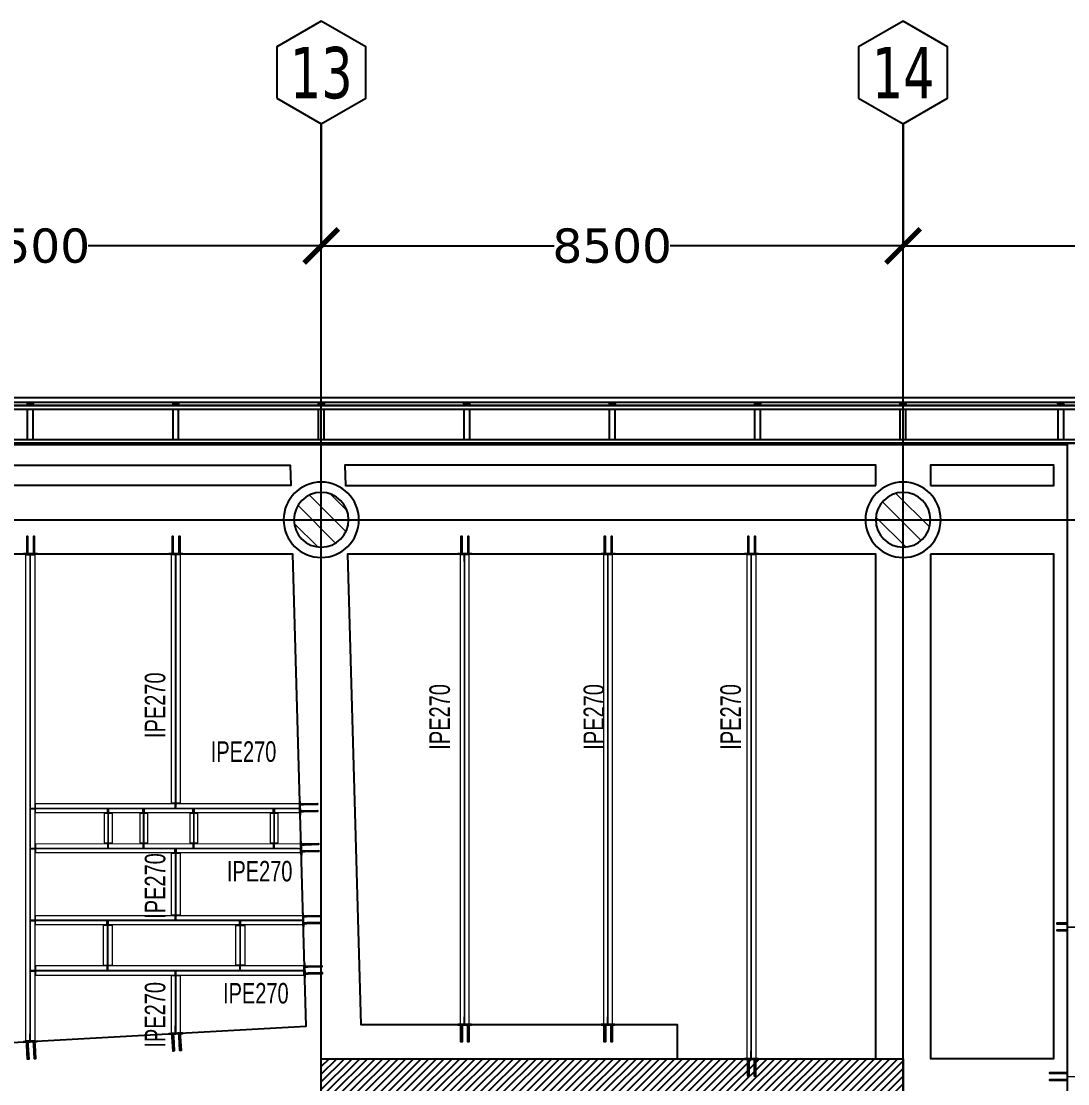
# Model space of a CAD drawing. Header units: millimetres. Extents: x -6598 to 74598, y -11659 to 33736.
# Drawn here: x 46617 to 61905, y 17264 to 32781 of the extents above; entities that cross this region are included whole.
import ezdxf
from ezdxf.enums import TextEntityAlignment as Align

# ---------------------------------------------------------------- set-up
doc = ezdxf.new("R2010")
doc.units = ezdxf.units.MM
for name, color, linetype, lineweight in [('0-2', 10, 'Continuous', 5), ('E_B_PLACA-1', 10, 'Continuous', 25), ('E_B_PLACA-2', 31, 'Continuous', 25), ('E_COLUMNAS', 1, 'Continuous', 18), ('E_COLUMNAS-4', 1, 'Continuous', 25), ('E_TEXTO', 3, 'Continuous', 9), ('E_VIGAS-1', 30, 'Continuous', 25), ('E_VIGAS-2', 10, 'Continuous', 25), ('HCB-VIGAS', 4, 'Continuous', 15), ('HCB_ALMA', 255, 'Continuous', 5)]:
    doc.layers.add(name, color=color, linetype=linetype, lineweight=lineweight)
for name, color, linetype in [('COTAS', 8, 'Continuous'), ('HCB-ACH_PANT', 253, 'Continuous'), ('HCB-EJES', 1, 'Continuous'), ('HCB-PLATINAS', 5, 'Continuous'), ('HCB-ROTULOS', 2, 'Continuous'), ('HCB_PANTALLAS', 6, 'Continuous')]:
    doc.layers.add(name, color=color, linetype=linetype)
doc.styles.add('Arial Narrow_1', font='', dxfattribs={"width": 0.85, "height": 0.3})
doc.styles.add('ROMANT', font='romant.shx', dxfattribs={"width": 0.8})
doc.styles.add('VERDANA', font='verdana.ttf')
doc.styles.get('Arial Narrow_1').set_extended_font_data('Arial Narrow')
doc.dimstyles.new('1.125', dxfattribs={"dimscale": 0, "dimtxt": 500, "dimasz": 500, "dimexe": 4, "dimexo": 4, "dimgap": 15, "dimtad": 0, "dimdec": 0, "dimzin": 4, "dimdsep": 46, "dimtxsty": 'ROMANT', "dimblk": 'ARCHTICK', "dimcen": -10, "dimclrd": 256, "dimclrt": 3, "dimadec": 0, "dimazin": 0, "dimtfac": 1, "dimtdec": 0, "dimtix": 1, "dimtmove": 0, "dimatfit": 0, "dimldrblk": 'OBLIQUE', "dimfxl": 0.05, "dimtolj": 1, "dimtzin": 0, "dimarcsym": 0})
pattern_1 = [(135, (74162.1, -140662.42), (-159.09903, -159.09903), [])]

# ---------------------------------------------------------------- blocks, each defined once
blk = doc.blocks.new('EST_SFM_VIGA-METALICA-SECCION-C - EST_SFM_VIGA-METALICA-UPN160-1604346-_94_00m_N_E-NIVEL-24-TERRAZA DOC')
at = {"layer": 'E_VIGAS-1'}
for p, q in [((35.017, 0.018), (-35.18, 0.018)), ((-35.18, -0.047), (35.017, -0.047))]:
    blk.add_line(p, q, dxfattribs=at)
blk = doc.blocks.new('EST_SFM_VIGA-METALICA-SECCION-C - EST_SFM_VIGA-METALICA-UPN100-1526554-_94_00m_N_E-NIVEL-24-TERRAZA DOC')
at = {"layer": 'E_VIGAS-2'}
for p, q in [((34.942, 0.018), (-34.929, 0.018)), ((-34.929, -0.032), (34.942, -0.032))]:
    blk.add_line(p, q, dxfattribs=at)
blk = doc.blocks.new('EST_SFM_VIGA-METALICA-SECCION-C - EST_SFM_VIGA-METALICA-UPN100-1526616-_94_00m_N_E-NIVEL-24-TERRAZA DOC')
at = {"layer": 'E_VIGAS-2'}
for p, q in [((34.044, 0.032), (-34.827, 0.032)), ((-34.827, -0.018), (34.044, -0.018))]:
    blk.add_line(p, q, dxfattribs=at)
blk = doc.blocks.new('DCTIB_CNI_EST_MOD-1A-FAC_0001_rvt-2-_94_00m_N_E-NIVEL-24-TERRAZA DOC')
at = {"layer": 'E_B_PLACA-1'}
for p, q in [((-75.147, 167.83), (-5.177, 167.83)), ((-5.727, 167.28), (-74.597, 167.28))]:
    blk.add_line(p, q, dxfattribs=at)
at = {"layer": 'E_B_PLACA-2'}
for p, q in [((-5.177, 167.83), (-75.147, 167.83)), ((-74.597, 167.28), (-5.727, 167.28))]:
    blk.add_line(p, q, dxfattribs=at)
at = {"layer": 'E_VIGAS-1'}
for p, q in [((-27.454, 167.859), (-27.426, 167.859)), ((-27.454, 167.858), (-27.454, 167.859)), ((-27.372, 167.858), (-27.454, 167.858)), ((-27.454, 167.83), (-27.454, 167.858)), ((-27.415, 167.864), (-27.415, 167.878)), ((-27.415, 167.859), (-27.415, 167.864)), ((-27.41, 167.878), (-27.41, 167.864)), ((-27.41, 167.864), (-27.41, 167.859)), ((-27.399, 167.859), (-27.372, 167.859)), ((-27.372, 167.859), (-27.372, 167.858)), ((-27.372, 167.83), (-27.372, 167.858)), ((-25.328, 167.859), (-25.3, 167.859)), ((-25.328, 167.858), (-25.328, 167.859)), ((-25.246, 167.858), (-25.328, 167.858)), ((-25.328, 167.83), (-25.328, 167.858)), ((-25.29, 167.864), (-25.29, 167.878)), ((-25.29, 167.859), (-25.29, 167.864)), ((-25.285, 167.878), (-25.285, 167.864)), ((-25.285, 167.864), (-25.285, 167.859)), ((-25.274, 167.859), (-25.246, 167.859)), ((-25.246, 167.859), (-25.246, 167.858)), ((-25.246, 167.83), (-25.246, 167.858)), ((-23.203, 167.859), (-23.175, 167.859)), ((-23.203, 167.858), (-23.203, 167.859)), ((-23.121, 167.858), (-23.203, 167.858)), ((-23.203, 167.83), (-23.203, 167.858)), ((-23.164, 167.864), (-23.164, 167.878)), ((-23.164, 167.859), (-23.164, 167.864)), ((-23.159, 167.878), (-23.159, 167.864)), ((-23.159, 167.864), (-23.159, 167.859)), ((-23.149, 167.859), (-23.121, 167.859)), ((-23.121, 167.859), (-23.121, 167.858)), ((-23.121, 167.83), (-23.121, 167.858)), ((-21.078, 167.858), (-21.078, 167.859)), ((-21.078, 167.859), (-21.05, 167.859)), ((-20.996, 167.858), (-21.078, 167.858)), ((-21.078, 167.858), (-21.078, 167.83)), ((-21.04, 167.864), (-21.04, 167.878)), ((-21.04, 167.859), (-21.04, 167.864)), ((-21.035, 167.878), (-21.035, 167.864)), ((-21.035, 167.864), (-21.035, 167.859)), ((-21.024, 167.859), (-20.996, 167.859)), ((-20.996, 167.859), (-20.996, 167.858)), ((-20.996, 167.858), (-20.996, 167.83)), ((-18.953, 167.859), (-18.925, 167.859)), ((-18.953, 167.858), (-18.953, 167.859)), ((-18.871, 167.858), (-18.953, 167.858)), ((-18.953, 167.83), (-18.953, 167.858)), ((-18.915, 167.864), (-18.915, 167.878)), ((-18.915, 167.859), (-18.915, 167.864)), ((-18.91, 167.878), (-18.91, 167.864)), ((-18.91, 167.864), (-18.91, 167.859)), ((-18.899, 167.859), (-18.871, 167.859)), ((-18.871, 167.859), (-18.871, 167.858)), ((-18.871, 167.83), (-18.871, 167.858)), ((-16.828, 167.859), (-16.8, 167.859)), ((-16.828, 167.858), (-16.828, 167.859)), ((-16.746, 167.858), (-16.828, 167.858)), ((-16.828, 167.83), (-16.828, 167.858)), ((-16.79, 167.864), (-16.79, 167.878)), ((-16.79, 167.859), (-16.79, 167.864)), ((-16.785, 167.878), (-16.785, 167.864)), ((-16.785, 167.864), (-16.785, 167.859)), ((-16.774, 167.859), (-16.746, 167.859)), ((-16.746, 167.859), (-16.746, 167.858)), ((-16.746, 167.83), (-16.746, 167.858)), ((-14.703, 167.859), (-14.675, 167.859)), ((-14.703, 167.858), (-14.703, 167.859)), ((-14.703, 167.858), (-14.621, 167.858)), ((-14.621, 167.858), (-14.703, 167.858)), ((-14.703, 167.83), (-14.703, 167.858)), ((-14.665, 167.864), (-14.665, 167.878)), ((-14.665, 167.859), (-14.665, 167.864)), ((-14.66, 167.878), (-14.66, 167.864)), ((-14.66, 167.864), (-14.66, 167.859)), ((-14.649, 167.859), (-14.621, 167.859)), ((-14.621, 167.859), (-14.621, 167.858)), ((-14.621, 167.83), (-14.621, 167.858)), ((-12.403, 167.858), (-12.403, 167.859)), ((-12.403, 167.859), (-12.375, 167.859)), ((-12.403, 167.858), (-12.321, 167.858)), ((-12.321, 167.858), (-12.403, 167.858)), ((-12.403, 167.858), (-12.403, 167.83)), ((-12.364, 167.864), (-12.364, 167.878)), ((-12.364, 167.859), (-12.364, 167.864)), ((-12.359, 167.878), (-12.359, 167.864)), ((-12.359, 167.864), (-12.359, 167.859)), ((-12.349, 167.859), (-12.321, 167.859)), ((-12.321, 167.859), (-12.321, 167.858)), ((-12.321, 167.858), (-12.321, 167.83)), ((-27.454, 167.26), (-27.454, 167.28)), ((-27.372, 167.26), (-27.372, 167.28)), ((-25.328, 167.263), (-25.328, 167.28)), ((-25.246, 167.263), (-25.246, 167.28)), ((-23.203, 167.263), (-23.203, 167.28)), ((-23.121, 167.263), (-23.121, 167.28)), ((-21.078, 167.28), (-21.078, 167.263)), ((-20.996, 167.28), (-20.996, 167.263)), ((-18.953, 167.263), (-18.953, 167.28)), ((-18.871, 167.263), (-18.871, 167.28)), ((-16.828, 167.263), (-16.828, 167.28)), ((-16.746, 167.263), (-16.746, 167.28)), ((-14.703, 167.263), (-14.703, 167.28)), ((-14.621, 167.263), (-14.621, 167.28)), ((-12.403, 167.28), (-12.403, 167.263)), ((-12.321, 167.28), (-12.321, 167.263)), ((-27.372, 167.26), (-27.454, 167.26)), ((-25.246, 167.263), (-25.328, 167.263)), ((-23.121, 167.263), (-23.203, 167.263)), ((-20.996, 167.263), (-21.078, 167.263)), ((-18.871, 167.263), (-18.953, 167.263)), ((-16.746, 167.263), (-16.828, 167.263)), ((-14.621, 167.263), (-14.703, 167.263)), ((-12.321, 167.263), (-12.403, 167.263))]:
    blk.add_line(p, q, dxfattribs=at)
for points, knots in [([(-27.415, 167.864), (-27.415, 167.863), (-27.415, 167.862), (-27.417, 167.86), (-27.419, 167.86), (-27.42, 167.859), (-27.421, 167.859), (-27.423, 167.859), (-27.424, 167.859), (-27.426, 167.859)], [0, 0, 0, 0, 0.285714, 0.428571, 0.571429, 0.678571, 0.732143, 0.785714, 1, 1, 1, 1]), ([(-27.426, 167.859), (-27.425, 167.859), (-27.423, 167.859), (-27.421, 167.859), (-27.419, 167.86), (-27.417, 167.86), (-27.415, 167.862), (-27.415, 167.863), (-27.415, 167.864)], [0, 0, 0, 0, 0.142857, 0.285714, 0.428571, 0.571429, 0.785714, 1, 1, 1, 1]), ([(-27.41, 167.864), (-27.41, 167.863), (-27.41, 167.862), (-27.408, 167.86), (-27.407, 167.86), (-27.405, 167.859), (-27.404, 167.859), (-27.402, 167.859), (-27.401, 167.859), (-27.399, 167.859)], [0, 0, 0, 0, 0.285714, 0.428571, 0.571429, 0.678571, 0.732143, 0.785714, 1, 1, 1, 1]), ([(-27.399, 167.859), (-27.4, 167.859), (-27.402, 167.859), (-27.404, 167.859), (-27.406, 167.86), (-27.408, 167.86), (-27.41, 167.862), (-27.41, 167.863), (-27.41, 167.864)], [0, 0, 0, 0, 0.142857, 0.285714, 0.428571, 0.571429, 0.785714, 1, 1, 1, 1]), ([(-25.29, 167.864), (-25.29, 167.863), (-25.29, 167.862), (-25.292, 167.86), (-25.293, 167.86), (-25.295, 167.859), (-25.296, 167.859), (-25.297, 167.859), (-25.299, 167.859), (-25.3, 167.859)], [0, 0, 0, 0, 0.285714, 0.428571, 0.571429, 0.678571, 0.732143, 0.785714, 1, 1, 1, 1]), ([(-25.3, 167.859), (-25.299, 167.859), (-25.298, 167.859), (-25.295, 167.859), (-25.293, 167.86), (-25.291, 167.86), (-25.29, 167.862), (-25.29, 167.863), (-25.29, 167.864)], [0, 0, 0, 0, 0.142857, 0.285714, 0.428571, 0.571429, 0.785714, 1, 1, 1, 1]), ([(-25.285, 167.864), (-25.285, 167.863), (-25.284, 167.862), (-25.283, 167.86), (-25.281, 167.86), (-25.28, 167.859), (-25.279, 167.859), (-25.277, 167.859), (-25.275, 167.859), (-25.274, 167.859)], [0, 0, 0, 0, 0.285714, 0.428571, 0.571429, 0.678571, 0.732143, 0.785714, 1, 1, 1, 1]), ([(-25.274, 167.859), (-25.275, 167.859), (-25.276, 167.859), (-25.279, 167.859), (-25.281, 167.86), (-25.283, 167.86), (-25.284, 167.862), (-25.285, 167.863), (-25.285, 167.864)], [0, 0, 0, 0, 0.142857, 0.285714, 0.428571, 0.571429, 0.785714, 1, 1, 1, 1]), ([(-23.164, 167.864), (-23.164, 167.863), (-23.165, 167.862), (-23.166, 167.86), (-23.168, 167.86), (-23.169, 167.859), (-23.17, 167.859), (-23.172, 167.859), (-23.174, 167.859), (-23.175, 167.859)], [0, 0, 0, 0, 0.285714, 0.428571, 0.571429, 0.678571, 0.732143, 0.785714, 1, 1, 1, 1]), ([(-23.175, 167.859), (-23.174, 167.859), (-23.173, 167.859), (-23.17, 167.859), (-23.168, 167.86), (-23.166, 167.86), (-23.165, 167.862), (-23.164, 167.863), (-23.164, 167.864)], [0, 0, 0, 0, 0.142857, 0.285714, 0.428571, 0.571429, 0.785714, 1, 1, 1, 1]), ([(-23.159, 167.864), (-23.159, 167.863), (-23.159, 167.862), (-23.157, 167.86), (-23.156, 167.86), (-23.154, 167.859), (-23.153, 167.859), (-23.152, 167.859), (-23.15, 167.859), (-23.149, 167.859)], [0, 0, 0, 0, 0.285714, 0.428571, 0.571429, 0.678571, 0.732143, 0.785714, 1, 1, 1, 1]), ([(-23.149, 167.859), (-23.15, 167.859), (-23.151, 167.859), (-23.154, 167.859), (-23.156, 167.86), (-23.158, 167.86), (-23.159, 167.862), (-23.159, 167.863), (-23.159, 167.864)], [0, 0, 0, 0, 0.142857, 0.285714, 0.428571, 0.571429, 0.785714, 1, 1, 1, 1]), ([(-21.05, 167.859), (-21.049, 167.859), (-21.048, 167.859), (-21.045, 167.859), (-21.043, 167.86), (-21.041, 167.86), (-21.04, 167.862), (-21.04, 167.863), (-21.04, 167.864)], [0, 0, 0, 0, 0.142857, 0.285714, 0.428571, 0.571429, 0.785714, 1, 1, 1, 1]), ([(-21.04, 167.864), (-21.04, 167.863), (-21.04, 167.862), (-21.042, 167.86), (-21.043, 167.86), (-21.045, 167.859), (-21.046, 167.859), (-21.047, 167.859), (-21.049, 167.859), (-21.05, 167.859)], [0, 0, 0, 0, 0.285714, 0.428571, 0.571429, 0.678571, 0.732143, 0.785714, 1, 1, 1, 1]), ([(-21.024, 167.859), (-21.025, 167.859), (-21.026, 167.859), (-21.029, 167.859), (-21.031, 167.86), (-21.033, 167.86), (-21.034, 167.862), (-21.035, 167.863), (-21.035, 167.864)], [0, 0, 0, 0, 0.142857, 0.285714, 0.428571, 0.571429, 0.785714, 1, 1, 1, 1]), ([(-21.035, 167.864), (-21.035, 167.863), (-21.034, 167.862), (-21.033, 167.86), (-21.031, 167.86), (-21.03, 167.859), (-21.029, 167.859), (-21.027, 167.859), (-21.025, 167.859), (-21.024, 167.859)], [0, 0, 0, 0, 0.285714, 0.428571, 0.571429, 0.678571, 0.732143, 0.785714, 1, 1, 1, 1]), ([(-18.915, 167.864), (-18.915, 167.863), (-18.915, 167.862), (-18.917, 167.86), (-18.918, 167.86), (-18.92, 167.859), (-18.921, 167.859), (-18.922, 167.859), (-18.924, 167.859), (-18.925, 167.859)], [0, 0, 0, 0, 0.285714, 0.428571, 0.571429, 0.678571, 0.732143, 0.785714, 1, 1, 1, 1]), ([(-18.925, 167.859), (-18.924, 167.859), (-18.923, 167.859), (-18.92, 167.859), (-18.918, 167.86), (-18.916, 167.86), (-18.915, 167.862), (-18.915, 167.863), (-18.915, 167.864)], [0, 0, 0, 0, 0.142857, 0.285714, 0.428571, 0.571429, 0.785714, 1, 1, 1, 1]), ([(-18.91, 167.864), (-18.91, 167.863), (-18.909, 167.862), (-18.908, 167.86), (-18.906, 167.86), (-18.905, 167.859), (-18.904, 167.859), (-18.902, 167.859), (-18.9, 167.859), (-18.899, 167.859)], [0, 0, 0, 0, 0.285714, 0.428571, 0.571429, 0.678571, 0.732143, 0.785714, 1, 1, 1, 1]), ([(-18.899, 167.859), (-18.9, 167.859), (-18.901, 167.859), (-18.904, 167.859), (-18.906, 167.86), (-18.908, 167.86), (-18.909, 167.862), (-18.91, 167.863), (-18.91, 167.864)], [0, 0, 0, 0, 0.142857, 0.285714, 0.428571, 0.571429, 0.785714, 1, 1, 1, 1]), ([(-16.79, 167.864), (-16.79, 167.863), (-16.79, 167.862), (-16.792, 167.86), (-16.793, 167.86), (-16.795, 167.859), (-16.796, 167.859), (-16.797, 167.859), (-16.799, 167.859), (-16.8, 167.859)], [0, 0, 0, 0, 0.285714, 0.428571, 0.571429, 0.678571, 0.732143, 0.785714, 1, 1, 1, 1]), ([(-16.8, 167.859), (-16.799, 167.859), (-16.798, 167.859), (-16.795, 167.859), (-16.793, 167.86), (-16.791, 167.86), (-16.79, 167.862), (-16.79, 167.863), (-16.79, 167.864)], [0, 0, 0, 0, 0.142857, 0.285714, 0.428571, 0.571429, 0.785714, 1, 1, 1, 1]), ([(-16.785, 167.864), (-16.785, 167.863), (-16.784, 167.862), (-16.783, 167.86), (-16.781, 167.86), (-16.78, 167.859), (-16.779, 167.859), (-16.777, 167.859), (-16.775, 167.859), (-16.774, 167.859)], [0, 0, 0, 0, 0.285714, 0.428571, 0.571429, 0.678571, 0.732143, 0.785714, 1, 1, 1, 1]), ([(-16.774, 167.859), (-16.775, 167.859), (-16.776, 167.859), (-16.779, 167.859), (-16.781, 167.86), (-16.783, 167.86), (-16.784, 167.862), (-16.785, 167.863), (-16.785, 167.864)], [0, 0, 0, 0, 0.142857, 0.285714, 0.428571, 0.571429, 0.785714, 1, 1, 1, 1]), ([(-14.665, 167.864), (-14.665, 167.863), (-14.665, 167.862), (-14.667, 167.86), (-14.668, 167.86), (-14.67, 167.859), (-14.671, 167.859), (-14.672, 167.859), (-14.674, 167.859), (-14.675, 167.859)], [0, 0, 0, 0, 0.285714, 0.428571, 0.571429, 0.678571, 0.732143, 0.785714, 1, 1, 1, 1]), ([(-14.675, 167.859), (-14.674, 167.859), (-14.673, 167.859), (-14.67, 167.859), (-14.668, 167.86), (-14.666, 167.86), (-14.665, 167.862), (-14.665, 167.863), (-14.665, 167.864)], [0, 0, 0, 0, 0.142857, 0.285714, 0.428571, 0.571429, 0.785714, 1, 1, 1, 1]), ([(-14.66, 167.864), (-14.66, 167.863), (-14.659, 167.862), (-14.658, 167.86), (-14.656, 167.86), (-14.655, 167.859), (-14.654, 167.859), (-14.652, 167.859), (-14.65, 167.859), (-14.649, 167.859)], [0, 0, 0, 0, 0.285714, 0.428571, 0.571429, 0.678571, 0.732143, 0.785714, 1, 1, 1, 1]), ([(-14.649, 167.859), (-14.65, 167.859), (-14.651, 167.859), (-14.654, 167.859), (-14.656, 167.86), (-14.658, 167.86), (-14.659, 167.862), (-14.66, 167.863), (-14.66, 167.864)], [0, 0, 0, 0, 0.142857, 0.285714, 0.428571, 0.571429, 0.785714, 1, 1, 1, 1]), ([(-12.375, 167.859), (-12.374, 167.859), (-12.373, 167.859), (-12.37, 167.859), (-12.368, 167.86), (-12.366, 167.86), (-12.365, 167.862), (-12.364, 167.863), (-12.364, 167.864)], [0, 0, 0, 0, 0.142857, 0.285714, 0.428571, 0.571429, 0.785714, 1, 1, 1, 1]), ([(-12.364, 167.864), (-12.364, 167.863), (-12.365, 167.862), (-12.366, 167.86), (-12.368, 167.86), (-12.369, 167.859), (-12.37, 167.859), (-12.372, 167.859), (-12.374, 167.859), (-12.375, 167.859)], [0, 0, 0, 0, 0.285714, 0.428571, 0.571429, 0.678571, 0.732143, 0.785714, 1, 1, 1, 1]), ([(-12.349, 167.859), (-12.35, 167.859), (-12.351, 167.859), (-12.354, 167.859), (-12.356, 167.86), (-12.358, 167.86), (-12.359, 167.862), (-12.359, 167.863), (-12.359, 167.864)], [0, 0, 0, 0, 0.142857, 0.285714, 0.428571, 0.571429, 0.785714, 1, 1, 1, 1]), ([(-12.359, 167.864), (-12.359, 167.863), (-12.359, 167.862), (-12.357, 167.86), (-12.356, 167.86), (-12.354, 167.859), (-12.353, 167.859), (-12.352, 167.859), (-12.35, 167.859), (-12.349, 167.859)], [0, 0, 0, 0, 0.285714, 0.428571, 0.571429, 0.678571, 0.732143, 0.785714, 1, 1, 1, 1])]:
    blk.add_open_spline(points, degree=3, knots=knots, dxfattribs=at)
at = {"layer": 'E_VIGAS-2'}
for p, q in [((-27.454, 167.33), (-27.454, 167.78)), ((-27.372, 167.33), (-27.372, 167.78)), ((-25.328, 167.33), (-25.328, 167.78)), ((-25.246, 167.33), (-25.246, 167.78)), ((-23.203, 167.33), (-23.203, 167.78)), ((-23.121, 167.33), (-23.121, 167.78)), ((-21.078, 167.78), (-21.078, 167.33)), ((-20.996, 167.78), (-20.996, 167.33)), ((-18.953, 167.33), (-18.953, 167.78)), ((-18.871, 167.33), (-18.871, 167.78)), ((-16.828, 167.33), (-16.828, 167.78)), ((-16.746, 167.33), (-16.746, 167.78)), ((-14.703, 167.33), (-14.703, 167.78)), ((-14.621, 167.33), (-14.621, 167.78)), ((-12.403, 167.78), (-12.403, 167.33)), ((-12.321, 167.78), (-12.321, 167.33))]:
    blk.add_line(p, q, dxfattribs=at)
at = {"layer": 'E_VIGAS-1'}
for name, p in [('EST_SFM_VIGA-METALICA-SECCION-C - EST_SFM_VIGA-METALICA-UPN160-1604346-_94_00m_N_E-NIVEL-24-TERRAZA DOC', (-40.081, 167.925)), ('EST_SFM_VIGA-METALICA-SECCION-C - EST_SFM_VIGA-METALICA-UPN100-1526554-_94_00m_N_E-NIVEL-24-TERRAZA DOC', (-40.169, 167.812)), ('EST_SFM_VIGA-METALICA-SECCION-C - EST_SFM_VIGA-METALICA-UPN100-1526616-_94_00m_N_E-NIVEL-24-TERRAZA DOC', (-39.77, 167.298))]:
    blk.add_blockref(name, p, dxfattribs=at)
blk = doc.blocks.new('_ArchTick')
at = {"color": 0, "linetype": 'ByBlock', "const_width": 0.15}
blk.add_lwpolyline([(-0.5, -0.5), (0.5, 0.5)], dxfattribs=at)
blk = doc.blocks.new('*D429')
at = {"layer": 'COTAS', "color": 0, "lineweight": -2, "transparency": 16777216}
for p, q in [((42500, 31277), (42500, 29496)), ((51000, 31277), (51000, 29496))]:
    blk.add_line(p, q, dxfattribs=at)
at = {"layer": 'COTAS', "lineweight": -2, "transparency": 16777216}
for p, q in [((42500, 29500), (45904, 29500)), ((51000, 29500), (47596, 29500))]:
    blk.add_line(p, q, dxfattribs=at)
at = {"layer": 'Defpoints', "color": 0, "transparency": 16777216}
for p in [(42500, 31281), (51000, 31281), (42500, 29500)]:
    blk.add_point(p, dxfattribs=at)
at = {"layer": 'COTAS', "lineweight": -2, "transparency": 16777216, "xscale": 500, "yscale": 500, "zscale": 500, "rotation": 180}
blk.add_blockref('_ArchTick', (42500, 29500), dxfattribs=at)
at = {"layer": 'COTAS', "lineweight": -2, "transparency": 16777216, "xscale": 500, "yscale": 500, "zscale": 500}
blk.add_blockref('_ArchTick', (51000, 29500), dxfattribs=at)
at = {"layer": 'COTAS', "color": 3, "transparency": 16777216, "insert": (46750, 29500), "char_height": 500, "attachment_point": 5, "style": 'VERDANA'}
blk.add_mtext('\\A1;8500', dxfattribs=at)
blk = doc.blocks.new('_Oblique')
at = {"color": 0, "linetype": 'ByBlock', "lineweight": -2}
blk.add_line((-0.5, -0.5), (0.5, 0.5), dxfattribs=at)
blk = doc.blocks.new('*D430')
at = {"layer": 'COTAS', "color": 0, "lineweight": -2, "transparency": 16777216}
for p, q in [((51000, 31277), (51000, 29496)), ((59500, 31277), (59500, 29496))]:
    blk.add_line(p, q, dxfattribs=at)
at = {"layer": 'COTAS', "lineweight": -2, "transparency": 16777216}
for p, q in [((51000, 29500), (54404, 29500)), ((59500, 29500), (56096, 29500))]:
    blk.add_line(p, q, dxfattribs=at)
at = {"layer": 'Defpoints', "color": 0, "transparency": 16777216}
for p in [(51000, 31281), (59500, 31281), (51000, 29500)]:
    blk.add_point(p, dxfattribs=at)
at = {"layer": 'COTAS', "lineweight": -2, "transparency": 16777216, "xscale": 500, "yscale": 500, "zscale": 500, "rotation": 180}
blk.add_blockref('_ArchTick', (51000, 29500), dxfattribs=at)
at = {"layer": 'COTAS', "lineweight": -2, "transparency": 16777216, "xscale": 500, "yscale": 500, "zscale": 500}
blk.add_blockref('_ArchTick', (59500, 29500), dxfattribs=at)
at = {"layer": 'COTAS', "color": 3, "transparency": 16777216, "insert": (55250, 29500), "char_height": 500, "attachment_point": 5, "style": 'VERDANA'}
blk.add_mtext('\\A1;8500', dxfattribs=at)
blk = doc.blocks.new('*D431')
at = {"layer": 'COTAS', "color": 0, "lineweight": -2, "transparency": 16777216}
for p, q in [((59500, 31277), (59500, 29496)), ((68000, 31277), (68000, 29496))]:
    blk.add_line(p, q, dxfattribs=at)
at = {"layer": 'COTAS', "lineweight": -2, "transparency": 16777216}
for p, q in [((59500, 29500), (62904, 29500)), ((68000, 29500), (64596, 29500))]:
    blk.add_line(p, q, dxfattribs=at)
at = {"layer": 'Defpoints', "color": 0, "transparency": 16777216}
for p in [(59500, 31281), (68000, 31281), (68000, 29500)]:
    blk.add_point(p, dxfattribs=at)
at = {"layer": 'COTAS', "lineweight": -2, "transparency": 16777216, "xscale": 500, "yscale": 500, "zscale": 500, "rotation": 180}
blk.add_blockref('_ArchTick', (59500, 29500), dxfattribs=at)
at = {"layer": 'COTAS', "lineweight": -2, "transparency": 16777216, "xscale": 500, "yscale": 500, "zscale": 500}
blk.add_blockref('_ArchTick', (68000, 29500), dxfattribs=at)
at = {"layer": 'COTAS', "color": 3, "transparency": 16777216, "insert": (63750, 29500), "char_height": 500, "attachment_point": 5, "style": 'VERDANA'}
blk.add_mtext('\\A1;8500', dxfattribs=at)

msp = doc.modelspace()

# ---------------------------------------------------------------- hatches: boundary and pattern name
at = {"layer": 'E_COLUMNAS'}
h = msp.add_hatch(dxfattribs=at)
h.set_pattern_fill('FP_4', color=256, scale=1000, style=0, pattern_type=2)
h.set_pattern_definition(pattern_1)
h.paths.add_polyline_path([(51000, 25100), (51069.5, 25106.1), (51136.8, 25124.1), (51200, 25153.6), (51257.1, 25193.6), (51306.4, 25242.9), (51346.4, 25300), (51375.9, 25363.2), (51393.9, 25430.5), (51400, 25500), (51393.9, 25569.5), (51375.9, 25636.8), (51346.4, 25700), (51306.4, 25757.1), (51257.1, 25806.4), (51200, 25846.4), (51136.8, 25875.9), (51069.5, 25893.9), (51000, 25900), (50930.5, 25893.9), (50863.2, 25875.9), (50800, 25846.4), (50742.9, 25806.4), (50693.6, 25757.1), (50653.6, 25700), (50624.1, 25636.8), (50606.1, 25569.5), (50600, 25500), (50606.1, 25430.5), (50624.1, 25363.2), (50653.6, 25300), (50693.6, 25242.9), (50742.9, 25193.6), (50800, 25153.6), (50863.2, 25124.1), (50930.5, 25106.1), (50961.4, 25103.4)])
h = msp.add_hatch(dxfattribs=at)
h.set_pattern_fill('FP_4', color=256, scale=1000, style=0, pattern_type=2)
h.set_pattern_definition(pattern_1)
h.paths.add_polyline_path([(59500, 25100), (59569.5, 25106.1), (59636.8, 25124.1), (59700, 25153.6), (59757.1, 25193.6), (59806.4, 25242.9), (59846.4, 25300), (59875.9, 25363.2), (59893.9, 25430.5), (59900, 25500), (59893.9, 25569.5), (59875.9, 25636.8), (59846.4, 25700), (59805.2, 25758.3), (59757.1, 25806.4), (59700, 25846.4), (59636.8, 25875.9), (59569.5, 25893.9), (59500, 25900), (59430.5, 25893.9), (59363.2, 25875.9), (59300, 25846.4), (59242.9, 25806.4), (59193.6, 25757.1), (59153.6, 25700), (59124.1, 25636.8), (59106.1, 25569.5), (59100, 25500), (59106.8, 25427.9), (59124.1, 25363.2), (59153.6, 25300), (59193.6, 25242.9), (59244.1, 25192.7), (59300, 25153.6), (59363.2, 25124.1), (59430.5, 25106.1), (59461.4, 25103.4)])
at = {"layer": 'HCB-ACH_PANT'}
h = msp.add_hatch(dxfattribs=at)
h.set_pattern_fill('ANSI31', color=256, scale=25)
h.set_pattern_definition([(45, (-21179.4, -55448.73), (-56.1266, 56.1266), [])])
h.paths.add_polyline_path([(59500.2, 7870.3), (51000.2, 7870.3), (51000.2, 8370.3), (55400.2, 8370.3), (55400.2, 17130.3), (51000.2, 17130.3), (51000.2, 17630.3), (59500.2, 17630.3), (59500.2, 17130.3), (55800.2, 17130.3), (55800.2, 8370.3), (59500.2, 8370.3)])

# ---------------------------------------------------------------- linework, layer by layer
at = {"layer": 'E_COLUMNAS-4'}
for points in [[(50450, 25500, 1), (51550, 25500, 1)], [(58950, 25500, 1), (60050, 25500, 1)], [(50600, 25500, 1), (51400, 25500, 1)], [(59100, 25500, 1), (59900, 25500, 1)]]:
    msp.add_lwpolyline(points, format="xyb", close=True, dxfattribs=at)
at = {"layer": 'E_VIGAS-1', "color": 30, "true_color": 0xf26722}
for points in [[(6100, 26595.9), (6100, -1095.9), (61900.2, -1095.6), (61900.2, 26596.1)], [(42800, 26000), (42800, 26295.9), (50545.2, 26295.9), (50553.7, 26000)], [(59100, 26000), (59100, 26295.9), (51345.5, 26295.9), (51354, 26000)], [(42800, 25000), (42800, 17662.7), (50778.9, 18107), (50582.2, 25000)]]:
    msp.add_lwpolyline(points, close=True, dxfattribs=at)
for points in [[(59900, 26000), (61700.2, 26000), (61700.2, 26295.9), (59900, 26295.9), (59900, 26000)], [(59101.4, 17630.3), (59100, 25000), (51382.5, 25000), (51578.6, 18130.1), (56200, 18130.1), (56200, 17630.3)], [(59900, 25000), (59900, 17632.5), (61700.2, 17632.5), (61700.2, 25000), (59900, 25000)]]:
    msp.add_lwpolyline(points, dxfattribs=at)
at = {"layer": 'HCB-EJES'}
for p, q in [((51000.1, -5780.2), (51000.1, 31280.5)), ((59500.1, -5780.2), (59500.1, 31280.5)), ((-5098.2, 25500), (73098.4, 25500))]:
    msp.add_line(p, q, dxfattribs=at)
at = {"layer": 'HCB-PLATINAS', "color": 5}
for points in [[(46700.7, 25007.5), (46704.3, 25006), (46707.9, 25007.5), (46710, 25008.3), (46712.3, 25014), (46712.3, 25051.5), (46712.3, 25256), (46696.3, 25256), (46696.3, 25051.5), (46696.3, 25014), (46698.7, 25008.3)], [(46800.7, 25007.5), (46804.3, 25006), (46807.9, 25007.5), (46810, 25008.3), (46812.3, 25014), (46812.3, 25051.5), (46812.3, 25256), (46796.3, 25256), (46796.3, 25051.5), (46796.3, 25014), (46798.7, 25008.3)], [(48825.5, 25007.5), (48829.1, 25006), (48832.8, 25007.5), (48834.8, 25008.3), (48837.1, 25014), (48837.1, 25051.5), (48837.1, 25256), (48821.1, 25256), (48821.1, 25051.5), (48821.1, 25014), (48823.5, 25008.3)], [(48925.5, 25007.5), (48929.1, 25006), (48932.8, 25007.5), (48934.8, 25008.3), (48937.1, 25014), (48937.1, 25051.5), (48937.1, 25256), (48921.1, 25256), (48921.1, 25051.5), (48921.1, 25014), (48923.5, 25008.3)], [(53044.9, 25007.5), (53048.5, 25006), (53052.1, 25007.5), (53054.1, 25008.3), (53056.5, 25014), (53056.5, 25051.5), (53056.5, 25256), (53040.5, 25256), (53040.5, 25051.5), (53040.5, 25014), (53042.8, 25008.3)], [(53144.9, 25007.5), (53148.5, 25006), (53152.1, 25007.5), (53154.1, 25008.3), (53156.5, 25014), (53156.5, 25051.5), (53156.5, 25256), (53140.5, 25256), (53140.5, 25051.5), (53140.5, 25014), (53142.8, 25008.3)], [(55139.4, 25007.5), (55143, 25006), (55146.6, 25007.5), (55148.6, 25008.3), (55151, 25014), (55151, 25051.5), (55151, 25256), (55135, 25256), (55135, 25051.5), (55135, 25014), (55137.3, 25008.3)], [(55239.4, 25007.5), (55243, 25006), (55246.6, 25007.5), (55248.6, 25008.3), (55251, 25014), (55251, 25051.5), (55251, 25256), (55235, 25256), (55235, 25051.5), (55235, 25014), (55237.3, 25008.3)], [(57233.8, 25007.5), (57237.5, 25006), (57241.1, 25007.5), (57243.1, 25008.3), (57245.5, 25014), (57245.5, 25051.5), (57245.5, 25256), (57229.5, 25256), (57229.5, 25051.5), (57229.5, 25014), (57231.8, 25008.3)], [(57333.8, 25007.5), (57337.5, 25006), (57341.1, 25007.5), (57343.1, 25008.3), (57345.5, 25014), (57345.5, 25051.5), (57345.5, 25256), (57329.5, 25256), (57329.5, 25051.5), (57329.5, 25014), (57331.8, 25008.3)], [(50694.2, 21338.3), (50692.6, 21341.9), (50694, 21345.5), (50694.8, 21347.6), (50700.4, 21350.1), (50737.8, 21351.1), (50942.3, 21357), (50942.7, 21341), (50738.3, 21335.2), (50700.8, 21334.1), (50695.1, 21336.3)], [(50697, 21238.3), (50695.4, 21241.9), (50696.8, 21245.6), (50697.6, 21247.6), (50703.2, 21250.1), (50740.7, 21251.2), (50945.1, 21257), (50945.6, 21241), (50741.2, 21235.2), (50703.7, 21234.1), (50697.9, 21236.3)], [(50697, 21238.3), (50695.4, 21241.9), (50696.8, 21245.6), (50697.6, 21247.6), (50703.2, 21250.1), (50740.7, 21251.2), (50945.1, 21257), (50945.6, 21241), (50741.2, 21235.2), (50703.7, 21234.1), (50697.9, 21236.3)], [(50710.9, 20753.9), (50709.3, 20757.5), (50710.7, 20761.2), (50711.4, 20763.2), (50717, 20765.8), (50754.5, 20766.8), (50958.9, 20772.7), (50959.4, 20756.7), (50755, 20750.8), (50717.5, 20749.8), (50711.8, 20751.9)], [(50713.7, 20654), (50712.1, 20657.6), (50713.5, 20661.2), (50714.3, 20663.3), (50719.9, 20665.8), (50757.4, 20666.9), (50961.8, 20672.7), (50962.2, 20656.7), (50757.8, 20650.9), (50720.3, 20649.8), (50714.6, 20652)], [(50713.7, 20654), (50712.1, 20657.6), (50713.5, 20661.2), (50714.3, 20663.3), (50719.9, 20665.8), (50757.4, 20666.9), (50961.8, 20672.7), (50962.2, 20656.7), (50757.8, 20650.9), (50720.3, 20649.8), (50714.6, 20652)], [(50740.8, 19704), (50739.2, 19707.5), (50740.6, 19711.2), (50741.4, 19713.3), (50747, 19715.8), (50784.5, 19716.8), (50988.9, 19722.7), (50989.4, 19706.7), (50784.9, 19700.8), (50747.5, 19699.8), (50741.7, 19701.9)], [(50743.7, 19604), (50742.1, 19607.6), (50743.5, 19611.2), (50744.3, 19613.3), (50749.8, 19615.8), (50787.3, 19616.9), (50991.7, 19622.7), (50992.2, 19606.7), (50787.8, 19600.9), (50750.3, 19599.8), (50744.6, 19602)], [(50743.7, 19604), (50742.1, 19607.6), (50743.5, 19611.2), (50744.3, 19613.3), (50749.8, 19615.8), (50787.3, 19616.9), (50991.7, 19622.7), (50992.2, 19606.7), (50787.8, 19600.9), (50750.3, 19599.8), (50744.6, 19602)], [(61892.7, 19607.6), (61894.2, 19604), (61892.7, 19600.4), (61891.9, 19598.4), (61886.2, 19596), (61848.7, 19596), (61750.2, 19596), (61750.2, 19612), (61848.7, 19612), (61886.2, 19612), (61891.9, 19609.7)], [(61892.7, 19507.6), (61894.2, 19504), (61892.7, 19500.4), (61891.9, 19498.4), (61886.2, 19496), (61848.7, 19496), (61750.2, 19496), (61750.2, 19512), (61848.7, 19512), (61886.2, 19512), (61891.9, 19509.7)], [(50761.8, 18968.9), (50760.2, 18972.5), (50761.6, 18976.2), (50762.4, 18978.2), (50768, 18980.7), (50805.5, 18981.8), (51009.9, 18987.6), (51010.3, 18971.6), (50805.9, 18965.8), (50768.4, 18964.7), (50762.7, 18966.9)], [(50764.7, 18869), (50763.1, 18872.5), (50764.4, 18876.2), (50765.2, 18878.3), (50770.8, 18880.8), (50808.3, 18881.8), (51012.7, 18887.7), (51013.2, 18871.7), (50808.8, 18865.8), (50771.3, 18864.8), (50765.6, 18866.9)], [(50764.7, 18869), (50763.1, 18872.5), (50764.4, 18876.2), (50765.2, 18878.3), (50770.8, 18880.8), (50808.3, 18881.8), (51012.7, 18887.7), (51013.2, 18871.7), (50808.8, 18865.8), (50771.3, 18864.8), (50765.6, 18866.9)], [(53045, 18122.7), (53048.6, 18124.2), (53052.2, 18122.7), (53054.2, 18121.8), (53056.6, 18116.2), (53056.6, 18078.7), (53056.6, 17874.2), (53040.6, 17874.2), (53040.6, 18078.7), (53040.6, 18116.2), (53042.9, 18121.8)], [(53145, 18122.7), (53148.6, 18124.2), (53152.2, 18122.7), (53154.2, 18121.8), (53156.6, 18116.2), (53156.6, 18078.7), (53156.6, 17874.2), (53140.6, 17874.2), (53140.6, 18078.7), (53140.6, 18116.2), (53142.9, 18121.8)], [(55139.4, 18122.7), (55143.1, 18124.2), (55146.7, 18122.7), (55148.7, 18121.8), (55151.1, 18116.2), (55151.1, 18078.7), (55151.1, 17874.2), (55135.1, 17874.2), (55135.1, 18078.7), (55135.1, 18116.2), (55137.4, 18121.8)], [(55239.4, 18122.7), (55243.1, 18124.2), (55246.7, 18122.7), (55248.7, 18121.8), (55251.1, 18116.2), (55251.1, 18078.7), (55251.1, 17874.2), (55235.1, 17874.2), (55235.1, 18078.7), (55235.1, 18116.2), (55237.4, 18121.8)], [(46701.2, 17872.4), (46704.7, 17874.1), (46708.4, 17872.8), (46710.5, 17872.1), (46713.1, 17866.5), (46715.2, 17829.1), (46726.6, 17624.9), (46710.6, 17624), (46699.2, 17828.2), (46697.2, 17865.7), (46699.2, 17871.4)], [(46801, 17878), (46804.5, 17879.7), (46808.2, 17878.4), (46810.3, 17877.6), (46813, 17872.1), (46815.1, 17834.7), (46826.4, 17630.5), (46810.5, 17629.6), (46799.1, 17833.8), (46797, 17871.2), (46799, 17877)], [(48826.1, 17990.7), (48829.7, 17992.4), (48833.4, 17991.1), (48835.4, 17990.4), (48838.1, 17984.9), (48840.2, 17947.4), (48851.5, 17743.3), (48835.6, 17742.4), (48824.2, 17946.6), (48822.1, 17984), (48824.1, 17989.8)], [(48926, 17996.3), (48929.5, 17998), (48933.2, 17996.7), (48935.3, 17996), (48937.9, 17990.4), (48940, 17953), (48951.4, 17748.8), (48935.4, 17747.9), (48924, 17952.1), (48922, 17989.6), (48924, 17995.3)], [(57233.9, 17622.7), (57237.5, 17624.2), (57241.2, 17622.7), (57243.2, 17621.9), (57245.5, 17616.2), (57245.5, 17578.7), (57245.5, 17374.2), (57229.5, 17374.2), (57229.5, 17578.7), (57229.5, 17616.2), (57231.9, 17621.9)], [(57333.9, 17622.7), (57337.5, 17624.2), (57341.2, 17622.7), (57343.2, 17621.9), (57345.5, 17616.2), (57345.5, 17578.7), (57345.5, 17374.2), (57329.5, 17374.2), (57329.5, 17578.7), (57329.5, 17616.2), (57331.9, 17621.9)], [(61892.7, 17424.3), (61894.2, 17420.7), (61892.7, 17417), (61891.9, 17415), (61886.2, 17412.7), (61848.7, 17412.7), (61644.2, 17412.7), (61644.2, 17428.7), (61848.7, 17428.7), (61886.2, 17428.7), (61891.9, 17426.3)], [(61892.7, 17324.3), (61894.2, 17320.7), (61892.7, 17317), (61891.9, 17315), (61886.2, 17312.7), (61848.7, 17312.7), (61644.2, 17312.7), (61644.2, 17328.7), (61848.7, 17328.7), (61886.2, 17328.7), (61891.9, 17326.3)]]:
    msp.add_lwpolyline(points, close=True, dxfattribs=at)
at = {"layer": 'HCB-PLATINAS', "color": 4}
for points in [[(46650.2, 25006), (46850.2, 25006), (46850.2, 25000), (46650.2, 25000)], [(48775, 25006), (48975, 25006), (48975, 25000), (48775, 25000)], [(52994.4, 25006), (53194.4, 25006), (53194.4, 25000), (52994.4, 25000)], [(55088.9, 25006), (55288.9, 25006), (55288.9, 25000), (55088.9, 25000)], [(57183.4, 25006), (57383.4, 25006), (57383.4, 25000), (57183.4, 25000)], [(50697, 21187.8), (50691.3, 21387.7), (50685.3, 21387.6), (50691, 21187.6)], [(50713.7, 20603.5), (50708, 20803.4), (50702, 20803.2), (50707.7, 20603.3)], [(50743.6, 19553.5), (50737.9, 19753.4), (50731.9, 19753.2), (50737.6, 19553.3)], [(61894.2, 19658.1), (61894.2, 19458.1), (61900.2, 19458.1), (61900.2, 19658.1)], [(50764.6, 18818.5), (50758.9, 19018.4), (50752.9, 19018.2), (50758.6, 18818.3)], [(48775.6, 17989.4), (48975.3, 18000.5), (48975, 18006.5), (48775.3, 17995.4)], [(52994.5, 18124.2), (53194.5, 18124.2), (53194.5, 18130.2), (52994.5, 18130.2)], [(55089, 18124.2), (55289, 18124.2), (55289, 18130.2), (55089, 18130.2)], [(46650.7, 17871.1), (46850.4, 17882.2), (46850, 17888.2), (46650.4, 17877.1)], [(57183.4, 17624.2), (57383.4, 17624.2), (57383.4, 17630.2), (57183.4, 17630.2)], [(61894.2, 17474.8), (61894.2, 17274.8), (61900.2, 17274.8), (61900.2, 17474.8)]]:
    msp.add_lwpolyline(points, close=True, dxfattribs=at)
at = {"layer": 'HCB-ROTULOS'}
for points in [[(50350.6, 31655.5), (51000.1, 31280.5), (51649.6, 31655.5), (51649.6, 32405.5), (51000.1, 32780.5), (50350.6, 32405.5)], [(58850.6, 31655.5), (59500.1, 31280.5), (60149.6, 31655.5), (60149.6, 32405.5), (59500.1, 32780.5), (58850.6, 32405.5)]]:
    msp.add_lwpolyline(points, close=True, dxfattribs=at)
at = {"layer": 'HCB-VIGAS'}
for points in [[(46682.7, 24990), (46817.7, 24990), (46817.3, 17896.4), (46682.5, 17888.9)], [(46740.9, 25000), (46740.9, 24890), (46746.9, 24890), (46746.9, 25000)], [(48807.6, 21365.2), (48942.6, 21365.2), (48942.5, 24990), (48807.5, 24990)], [(48865.7, 25000), (48865.7, 24890), (48871.7, 24890), (48871.7, 25000)], [(53027, 18140.2), (53162, 18140.2), (53161.9, 24990), (53026.9, 24990)], [(53085, 25000), (53085, 24890), (53091, 24890), (53091, 25000)], [(55121.5, 18140.2), (55256.5, 18140.2), (55256.4, 24990), (55121.4, 24990)], [(55179.6, 25000), (55179.6, 24890), (55185.6, 24890), (55185.6, 25000)], [(57215.9, 17640.2), (57350.9, 17640.2), (57350.9, 24990), (57215.9, 24990)], [(57274.1, 25000), (57274.1, 24890), (57280.1, 24890), (57280.1, 25000)], [(46827.5, 21284.4), (46827.5, 21274.4), (46753.3, 21274.4), (46753.3, 21284.4)], [(46827.5, 21291), (46827.5, 21284.4), (46763.3, 21284.4), (46763.3, 21291)], [(50677.3, 21220.2), (46827.5, 21220.2), (46827.5, 21355.2), (50677.3, 21355.2)], [(47887.1, 21220.2), (47877.1, 21220.2), (47877.1, 21284.5), (47887.1, 21284.5)], [(47893.3, 21210.3), (47887.1, 21210.3), (47887.1, 21274.5), (47893.3, 21274.5)], [(48404.3, 21220.2), (48394.3, 21220.2), (48394.3, 21284.4), (48404.3, 21284.4)], [(48410.5, 21210.2), (48404.3, 21210.2), (48404.3, 21274.4), (48410.5, 21274.4)], [(48871.8, 21355.2), (48861.8, 21355.2), (48861.8, 21291), (48871.8, 21291)], [(48878.4, 21365.2), (48871.8, 21365.2), (48871.8, 21301), (48878.4, 21301)], [(49136, 21220.4), (49126, 21220.4), (49126, 21284.4), (49136, 21284.4)], [(49142.2, 21210.2), (49136, 21210.2), (49136, 21274.4), (49142.2, 21274.4)], [(50309.4, 21220.2), (50299.4, 21220.2), (50299.4, 21284.4), (50309.4, 21284.4)], [(50315.7, 21210.2), (50309.5, 21210.2), (50309.4, 21274.1), (50315.6, 21274.1)], [(50688.2, 21284.4), (50688.4, 21278.4), (50578.7, 21278.4), (50578.7, 21284.4)], [(47830.2, 20780.4), (47950.2, 20780.4), (47950.2, 21210.1), (47830.2, 21210.1)], [(48347.4, 20780.5), (48467.4, 20780.5), (48467.4, 21210.2), (48347.4, 21210.2)], [(49079.1, 20780.6), (49199.1, 20780.6), (49199.1, 21210.2), (49079.1, 21210.2)], [(50252.6, 20780.9), (50372.6, 20780.9), (50372.6, 21210.2), (50252.6, 21210.2)], [(46817.5, 20699.4), (46817.5, 20689.4), (46753.3, 20689.4), (46753.3, 20699.4)], [(46828.6, 20706), (46828.6, 20699.4), (46764.3, 20699.4), (46764.3, 20706)], [(50693.9, 20635.9), (46828.6, 20635.2), (46828.6, 20770.2), (50693.9, 20770.9)], [(47887, 20770.4), (47877, 20770.4), (47877, 20706.2), (47887, 20706.2)], [(47893.2, 20780.4), (47887, 20780.4), (47887, 20716.2), (47893.2, 20716.2)], [(48404.3, 20770.5), (48394.3, 20770.5), (48394.3, 20706.3), (48404.3, 20706.3)], [(48410.5, 20780.5), (48404.3, 20780.5), (48404.3, 20716.3), (48410.5, 20716.3)], [(48872, 20635.6), (48862, 20635.6), (48862, 20699.3), (48872, 20699.3)], [(48878.2, 20625.6), (48872, 20625.6), (48872, 20689.3), (48878.2, 20689.3)], [(49136, 20770.6), (49126, 20770.6), (49126, 20706), (49136, 20706)], [(49142.2, 20780.7), (49136, 20780.7), (49136, 20716.4), (49142.2, 20716.4)], [(50309.4, 20770.8), (50299.4, 20770.8), (50299.4, 20706), (50309.4, 20706)], [(50315.6, 20780.9), (50309.4, 20780.9), (50309.4, 20716.6), (50315.6, 20716.6)], [(50705.1, 20699.3), (50705.1, 20693.3), (50595.1, 20693.3), (50595.1, 20699.3)], [(48807.6, 19730.9), (48942.6, 19730.9), (48942.6, 20625.6), (48807.6, 20625.6)], [(46827.5, 19720.9), (50723.9, 19720.9), (50723.9, 19585.9), (46827.5, 19585.9)], [(48871.8, 19720.9), (48861.8, 19720.9), (48861.8, 19656.7), (48871.8, 19656.7)], [(48878.4, 19730.9), (48871.8, 19730.9), (48871.8, 19666.7), (48878.4, 19666.7)], [(46827.5, 19650.1), (46827.5, 19640.1), (46753.3, 19640.1), (46753.3, 19650.1)], [(46827.5, 19656.7), (46827.5, 19650.1), (46763.3, 19650.1), (46763.3, 19656.7)], [(47815.3, 18995.9), (47950.3, 18995.9), (47950.3, 19575.9), (47815.3, 19575.9)], [(47878.9, 19585.9), (47868.9, 19585.9), (47868.9, 19650.1), (47878.9, 19650.1)], [(47886.6, 19575.9), (47878.9, 19575.9), (47878.9, 19640), (47886.6, 19640)], [(49750.2, 19575.9), (49885.2, 19575.9), (49885.2, 18995.9), (49750.2, 18995.9)], [(49813.8, 19585.9), (49803.8, 19585.9), (49803.8, 19650), (49813.8, 19650)], [(49821.6, 19575.9), (49813.8, 19575.9), (49813.8, 19640.1), (49821.6, 19640.1)], [(50734.9, 19650.1), (50735.1, 19644.1), (50625.1, 19644.1), (50625.1, 19650.1)], [(61900.2, 19554.3), (62010.2, 19554.3), (62010.2, 19548.3), (61900.2, 19548.3)], [(46827.5, 18850.9), (50744.9, 18850.9), (50744.9, 18985.9), (46827.5, 18985.9)], [(47879.5, 18995.9), (47869.5, 18995.9), (47869.5, 18921.7), (47879.5, 18921.7)], [(47885.7, 18995.9), (47879.5, 18995.9), (47879.5, 18931.7), (47885.7, 18931.7)], [(49814.4, 18995.9), (49804.4, 18995.9), (49804.4, 18921.7), (49814.4, 18921.7)], [(49820.6, 18995.9), (49814.4, 18995.9), (49814.4, 18931.7), (49820.6, 18931.7)], [(46817.5, 18915.1), (46817.5, 18905.1), (46753.3, 18905.1), (46753.3, 18915.1)], [(46827.5, 18921.7), (46827.5, 18915.1), (46763.3, 18915.1), (46763.3, 18921.7)], [(48807.5, 18007.3), (48942.6, 18014.8), (48942.6, 18840.9), (48807.6, 18840.9)], [(48871.8, 18915.1), (48861.8, 18915.1), (48861.8, 18850.9), (48871.8, 18850.9)], [(48871.8, 18840.9), (48878.4, 18840.9), (48878.4, 18905.1), (48871.8, 18905.1)], [(50755.9, 18915.1), (50756.1, 18909), (50645.6, 18909.1), (50645.6, 18915.1)], [(53085.2, 18130.2), (53085.2, 18240.2), (53091.2, 18240.2), (53091.2, 18130.2)], [(55179.7, 18130.2), (55179.7, 18240.2), (55185.7, 18240.2), (55185.7, 18130.2)], [(48865.8, 18000.4), (48865.8, 18111), (48871.8, 18111), (48871.8, 18000.8)], [(46740.8, 17882.1), (46740.8, 17992.6), (46746.8, 17992.6), (46746.8, 17882.5)], [(57274.1, 17630.2), (57274.1, 17740.2), (57280.1, 17740.2), (57280.1, 17630.2)], [(61900.2, 17370.4), (62010.2, 17370.4), (62010.2, 17364.4), (61900.2, 17364.4)]]:
    msp.add_lwpolyline(points, close=True, dxfattribs=at)
for points in [[(46682.7, 17878.9), (46682.7, 17878.9)], [(48807.6, 17997.2), (48807.6, 17997.2)]]:
    msp.add_lwpolyline(points, dxfattribs=at)
at = {"layer": 'HCB_ALMA'}
for p, q in [((46746.8, 17892.5), (46746.8, 24987.3)), ((46753.4, 17892.7), (46753.4, 24987.3)), ((48871.7, 21365.2), (48871.7, 24990)), ((48878.3, 21365.2), (48878.3, 24990)), ((53091.2, 18145.1), (53091.2, 24987.3)), ((53097.8, 18145.1), (53097.8, 24987.3)), ((55185.7, 18140.2), (55185.7, 24987.3)), ((55192.3, 18140.2), (55192.3, 24987.3)), ((57280.1, 17640.2), (57280.1, 24987.3)), ((57286.7, 17640.2), (57286.7, 24987.3)), ((46828.6, 21291), (50669.2, 21291)), ((46828.6, 21284.4), (50669.2, 21284.4)), ((47887, 20780.2), (47887, 21210.2)), ((47893.2, 20780.2), (47893.2, 21210.2)), ((48404.3, 20780.2), (48404.3, 21210.2)), ((48410.5, 20780.2), (48410.5, 21210.2)), ((49136, 20780.2), (49136, 21210.2)), ((49142.2, 20780.2), (49142.2, 21210.2)), ((50309.5, 20780.2), (50309.5, 21210.2)), ((50315.7, 20780.2), (50315.7, 21210.2)), ((46828.6, 20706), (50669.2, 20706)), ((46828.6, 20699.4), (50669.2, 20699.4)), ((48871.8, 19731.5), (48871.8, 20625.9)), ((48878.4, 19731.5), (48878.4, 20625.9)), ((46828.6, 19656.7), (50715.8, 19656.7)), ((46828.6, 19650.1), (50715.8, 19650.1)), ((47879.4, 18995.9), (47879.4, 19575.9)), ((47886, 18995.9), (47886, 19575.9)), ((49814.4, 18995.9), (49814.4, 19575.9)), ((49821, 18995.9), (49821, 19575.9)), ((46828.5, 18921.7), (50736.8, 18921.7)), ((46828.5, 18915.1), (50736.8, 18915.1)), ((48871.8, 18010.8), (48871.8, 18840.9)), ((48878.4, 18011.2), (48878.4, 18840.9))]:
    msp.add_line(p, q, dxfattribs=at)
at = {"layer": 'HCB_PANTALLAS'}
msp.add_lwpolyline([(59500.2, 7870.3), (51000.2, 7870.3), (51000.2, 8370.3), (55400.2, 8370.3), (55400.2, 17130.3), (51000.2, 17130.3), (51000.2, 17630.3), (59500.2, 17630.3), (59500.2, 17130.3), (55800.2, 17130.3), (55800.2, 8370.3), (59500.2, 8370.3)], close=True, dxfattribs=at)

# ---------------------------------------------------------------- block references
at = {"layer": '0-2', "xscale": 999.9999999999992, "yscale": 999.9999999999992, "zscale": 999.9999999999992}
msp.add_blockref('DCTIB_CNI_EST_MOD-1A-FAC_0001_rvt-2-_94_00m_N_E-NIVEL-24-TERRAZA DOC', (74162.1, -140662.4), dxfattribs=at)

# ---------------------------------------------------------------- texts
at = {"layer": 'E_TEXTO', "char_height": 300, "width": 1206.139, "attachment_point": 1, "style": 'Arial Narrow_1'}
for insert, rotation in [((48421.8, 22312.9), 90), ((52579.7, 22142.5), 90), ((54831.7, 22142.5), 90), ((56829.7, 22142.4), 90), ((49385.6, 22265.2), 0.0001), ((48421.8, 19672.7), 90), ((49620.3, 20518.5), 0.0001), ((48421.8, 17791.8), 90), ((49565.4, 18736.3), 0.0001)]:
    msp.add_mtext('IPE270', dxfattribs=dict(at, insert=insert, rotation=rotation))
at = {"layer": 'HCB-ROTULOS', "color": 4, "style": 'VERDANA', "width": 0.7}
for s, p in [('13', (51000.1, 32030.5)), ('14', (59500.1, 32030.5))]:
    msp.add_text(s, height=750, dxfattribs=at).set_placement(p, align=Align.MIDDLE_CENTER)

# ---------------------------------------------------------------- dimensions: what is measured, and where the dimension line sits
at = {"layer": 'COTAS'}
for base, p1, p2, picture, middle in [((42500.1, 29500.4), (51000.1, 31280.5), (42500.1, 31280.5), '*D429', (46750.1, 29500.4)), ((51000.1, 29500.4), (59500.1, 31280.5), (51000.1, 31280.5), '*D430', (55250.1, 29500.4))]:
    dim = msp.add_linear_dim(base=base, p1=p1, p2=p2, dimstyle='1.125', override={"dimscale": 1, "dimtxsty": 'VERDANA'}, dxfattribs=at)
    dim.commit()
    dim.dimension.update_dxf_attribs({"geometry": picture, "text_midpoint": middle})
dim = msp.add_linear_dim(base=(68000.1, 29500.4), p1=(59500.1, 31280.5), p2=(68000.1, 31280.5), angle=180, dimstyle='1.125', override={"dimscale": 1, "dimtxsty": 'VERDANA'}, dxfattribs=at)
dim.commit()
dim.dimension.update_dxf_attribs({"geometry": '*D431', "text_midpoint": (63750.1, 29500.4)})

doc.saveas('drawing.dxf')
